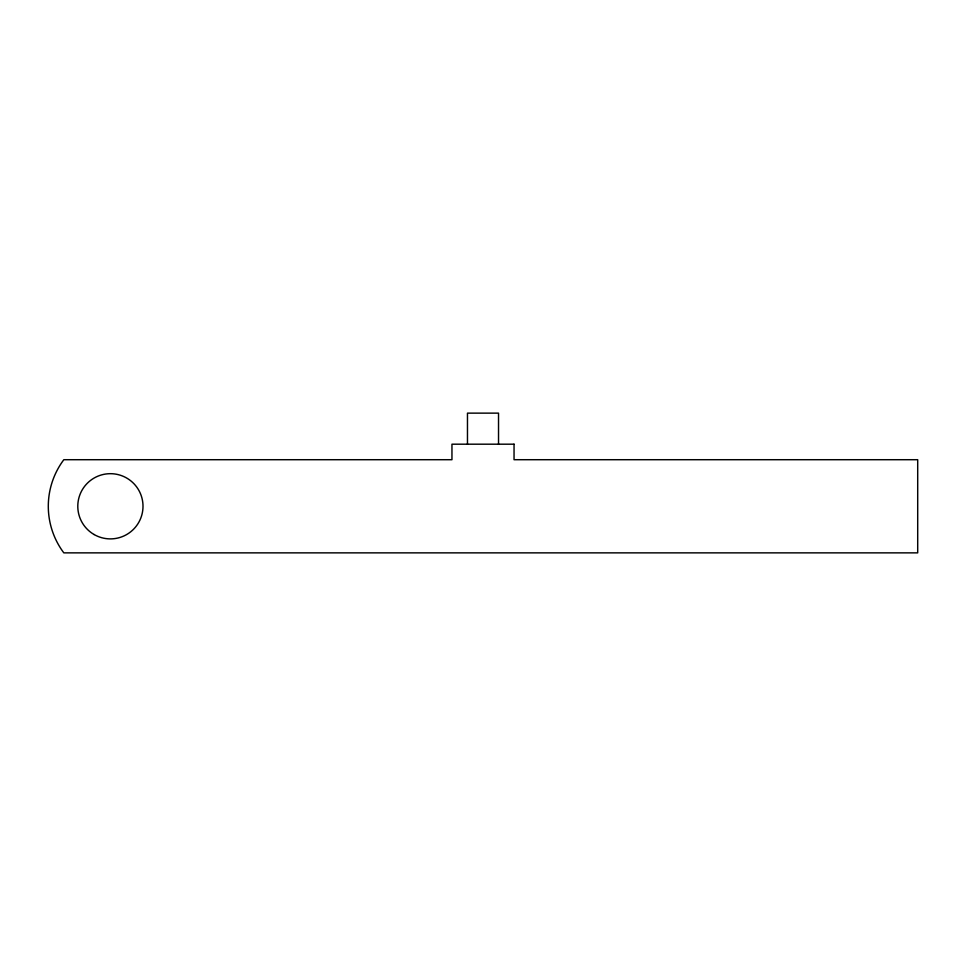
<?xml version="1.0" encoding="UTF-8"?>
<svg xmlns="http://www.w3.org/2000/svg" width="966" height="966" viewBox="0 0 966 966"><rect width="100%" height="100%" fill="white"/><g stroke="black" fill="none" stroke-linecap="round" stroke-linejoin="round"><path stroke-width="1.45" d="M498.528 444.191L498.528 413.134L467.472 413.134L467.472 444.191M514.045 444.191L451.955 444.191L451.955 459.707L63.828 459.707A77.63 77.63 0 0 0 63.828 552.866L917.7 552.866L917.7 459.707L514.045 459.707L514.045 444.191M94.1 534.524A32.602 32.602 0 0 0 143.004 506.293A32.602 32.602 0 0 0 94.1 478.049A32.602 32.602 0 0 0 94.1 534.524"/></g></svg>
